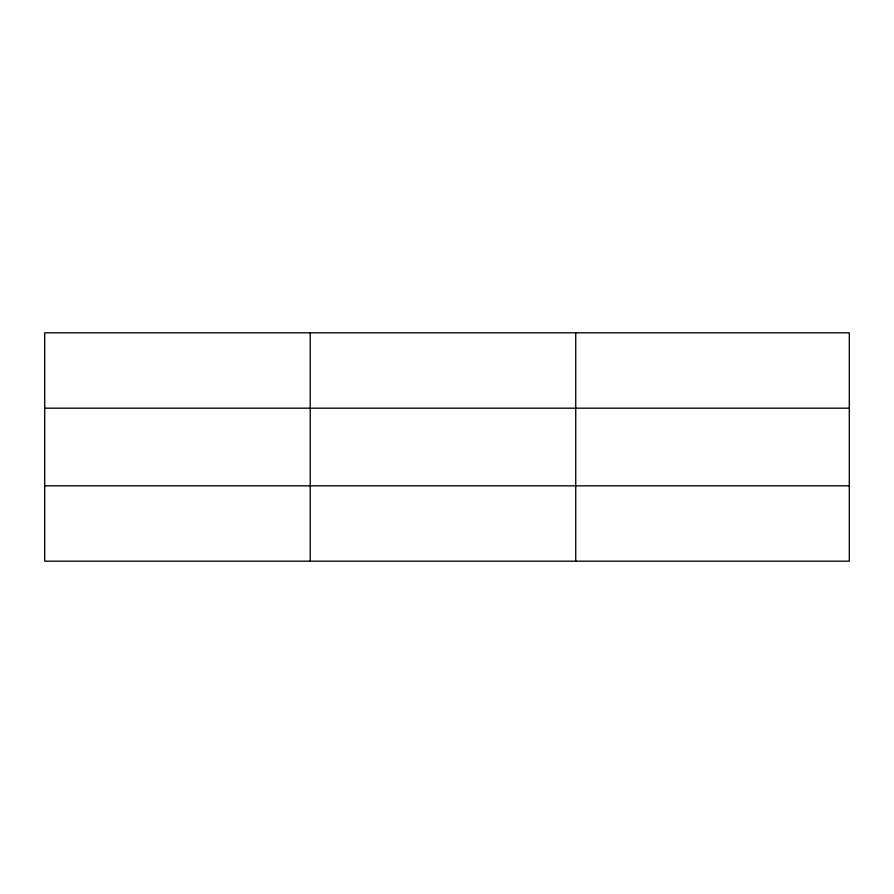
<?xml version="1.0" encoding="UTF-8"?>
<svg xmlns="http://www.w3.org/2000/svg" width="894" height="894" viewBox="0 0 894 894"><rect width="100%" height="100%" fill="white"/><g stroke="black" fill="none" stroke-linecap="round" stroke-linejoin="round"><path stroke-width="1.34" d="M310.218 561.186L310.218 332.814M575.736 561.186L575.736 332.814M849.3 485.822L849.3 561.186L44.7 561.186L44.7 332.814L849.3 332.814L849.3 485.822L44.7 485.822M44.7 408.178L849.3 408.178"/></g></svg>
